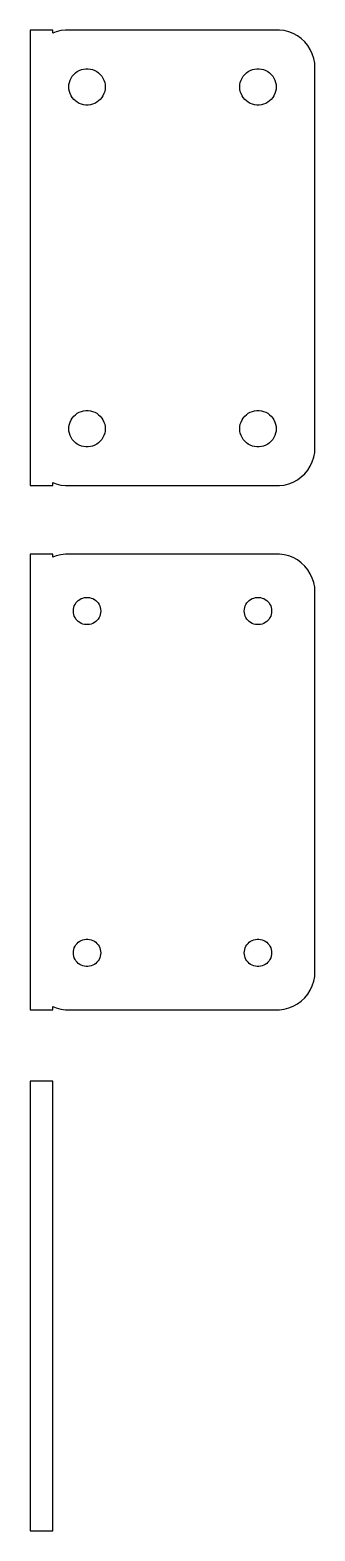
# Model space of a CAD drawing. Header units: metres. Extents: x -19 to 19, y -30 to 168.
import ezdxf

# ---------------------------------------------------------------- set-up
doc = ezdxf.new("R2010")
doc.units = ezdxf.units.M

msp = doc.modelspace()

# ---------------------------------------------------------------- linework, layer by layer
for p, q in [((-15.75, 167.99), (-18.75, 167.99)), ((-18.75, 167.99), (-18.75, 108.01)), ((-15.75, 167.575), (-15.75, 167.99)), ((-14.0639, 167.99), (-14.6869, 167.911)), ((14.0639, 167.99), (-14.0639, 167.99)), ((14.6869, 167.911), (14.0639, 167.99)), ((-15.2951, 167.755), (-15.75, 167.575)), ((-14.6869, 167.911), (-15.2951, 167.755)), ((15.2951, 167.755), (14.6869, 167.911)), ((15.8789, 167.524), (15.2951, 167.755)), ((16.4291, 167.222), (15.8789, 167.524)), ((16.9371, 166.853), (16.4291, 167.222)), ((17.3948, 166.423), (16.9371, 166.853)), ((17.7951, 165.939), (17.3948, 166.423)), ((18.1315, 165.409), (17.7951, 165.939)), ((18.3989, 164.841), (18.1315, 165.409)), ((18.5929, 164.243), (18.3989, 164.841)), ((18.7106, 163.627), (18.5929, 164.243)), ((-13.1916, 161.911), (-12.9995, 162.143)), ((-12.9995, 162.143), (-12.7798, 162.349)), ((-12.7798, 162.349), (-12.536, 162.526)), ((-12.536, 162.526), (-12.2719, 162.672)), ((-12.2719, 162.672), (-11.9916, 162.783)), ((-11.9916, 162.783), (-11.6997, 162.857)), ((-11.6997, 162.857), (-11.4007, 162.895)), ((-11.4007, 162.895), (-11.0993, 162.895)), ((-11.0993, 162.895), (-10.8003, 162.857)), ((-10.8003, 162.857), (-10.5083, 162.783)), ((-10.5083, 162.783), (-10.2281, 162.672)), ((-10.2281, 162.672), (-9.964, 162.526)), ((-9.964, 162.526), (-9.72017, 162.349)), ((-9.72017, 162.349), (-9.50047, 162.143)), ((-9.50047, 162.143), (-9.30835, 161.911)), ((9.30835, 161.911), (9.50047, 162.143)), ((9.50047, 162.143), (9.72017, 162.349)), ((9.72017, 162.349), (9.964, 162.526)), ((9.964, 162.526), (10.2281, 162.672)), ((10.2281, 162.672), (10.5083, 162.783)), ((10.5083, 162.783), (10.8003, 162.857)), ((10.8003, 162.857), (11.0993, 162.895)), ((11.0993, 162.895), (11.4007, 162.895)), ((11.4007, 162.895), (11.6997, 162.857)), ((11.6997, 162.857), (11.9916, 162.783)), ((11.9916, 162.783), (12.2719, 162.672)), ((12.2719, 162.672), (12.536, 162.526)), ((12.536, 162.526), (12.7798, 162.349)), ((12.7798, 162.349), (12.9995, 162.143)), ((12.9995, 162.143), (13.1916, 161.911)), ((18.75, 163), (18.7106, 163.627)), ((18.75, 113), (18.75, 163)), ((-13.65, 160.5), (-13.6311, 160.801)), ((-13.6311, 160.199), (-13.65, 160.5)), ((-13.6311, 160.801), (-13.5746, 161.097)), ((-13.5746, 159.903), (-13.6311, 160.199)), ((-13.5746, 161.097), (-13.4815, 161.383)), ((-13.4815, 161.383), (-13.3531, 161.656)), ((-13.3531, 161.656), (-13.1916, 161.911)), ((-9.30835, 161.911), (-9.14685, 161.656)), ((-9.14685, 161.656), (-9.01852, 161.383)), ((-9.01852, 161.383), (-8.9254, 161.097)), ((-8.9254, 161.097), (-8.86891, 160.801)), ((-8.86891, 160.199), (-8.9254, 159.903)), ((-8.86891, 160.801), (-8.84999, 160.5)), ((-8.84999, 160.5), (-8.86891, 160.199)), ((8.84999, 160.5), (8.86891, 160.801)), ((8.86891, 160.199), (8.84999, 160.5)), ((8.86891, 160.801), (8.9254, 161.097)), ((8.9254, 159.903), (8.86891, 160.199)), ((8.9254, 161.097), (9.01852, 161.383)), ((9.01852, 161.383), (9.14685, 161.656)), ((9.14685, 161.656), (9.30835, 161.911)), ((13.1916, 161.911), (13.3531, 161.656)), ((13.3531, 161.656), (13.4815, 161.383)), ((13.4815, 161.383), (13.5746, 161.097)), ((13.5746, 161.097), (13.6311, 160.801)), ((13.6311, 160.199), (13.5746, 159.903)), ((13.6311, 160.801), (13.65, 160.5)), ((13.65, 160.5), (13.6311, 160.199)), ((-13.4815, 159.617), (-13.5746, 159.903)), ((-13.3531, 159.344), (-13.4815, 159.617)), ((-13.1916, 159.089), (-13.3531, 159.344)), ((-12.9995, 158.857), (-13.1916, 159.089)), ((-12.7798, 158.651), (-12.9995, 158.857)), ((-12.536, 158.474), (-12.7798, 158.651)), ((-12.2719, 158.328), (-12.536, 158.474)), ((-11.9916, 158.217), (-12.2719, 158.328)), ((-11.6997, 158.143), (-11.9916, 158.217)), ((-11.4007, 158.105), (-11.6997, 158.143)), ((-11.0993, 158.105), (-11.4007, 158.105)), ((-10.8003, 158.143), (-11.0993, 158.105)), ((-10.5083, 158.217), (-10.8003, 158.143)), ((-10.2281, 158.328), (-10.5083, 158.217)), ((-9.964, 158.474), (-10.2281, 158.328)), ((-9.72017, 158.651), (-9.964, 158.474)), ((-9.50047, 158.857), (-9.72017, 158.651)), ((-9.30835, 159.089), (-9.50047, 158.857)), ((-9.14685, 159.344), (-9.30835, 159.089)), ((-9.01852, 159.617), (-9.14685, 159.344)), ((-8.9254, 159.903), (-9.01852, 159.617)), ((9.01852, 159.617), (8.9254, 159.903)), ((9.14685, 159.344), (9.01852, 159.617)), ((9.30835, 159.089), (9.14685, 159.344)), ((9.50047, 158.857), (9.30835, 159.089)), ((9.72017, 158.651), (9.50047, 158.857)), ((9.964, 158.474), (9.72017, 158.651)), ((10.2281, 158.328), (9.964, 158.474)), ((10.5083, 158.217), (10.2281, 158.328)), ((10.8003, 158.143), (10.5083, 158.217)), ((11.0993, 158.105), (10.8003, 158.143)), ((11.4007, 158.105), (11.0993, 158.105)), ((11.6997, 158.143), (11.4007, 158.105)), ((11.9916, 158.217), (11.6997, 158.143)), ((12.2719, 158.328), (11.9916, 158.217)), ((12.536, 158.474), (12.2719, 158.328)), ((12.7798, 158.651), (12.536, 158.474)), ((12.9995, 158.857), (12.7798, 158.651)), ((13.1916, 159.089), (12.9995, 158.857)), ((13.3531, 159.344), (13.1916, 159.089)), ((13.4815, 159.617), (13.3531, 159.344)), ((13.5746, 159.903), (13.4815, 159.617)), ((-13.4815, 116.383), (-13.3531, 116.656)), ((-13.3531, 116.656), (-13.1916, 116.911)), ((-13.1916, 116.911), (-12.9995, 117.143)), ((-12.9995, 117.143), (-12.7798, 117.349)), ((-12.7798, 117.349), (-12.536, 117.526)), ((-12.536, 117.526), (-12.2719, 117.672)), ((-12.2719, 117.672), (-11.9916, 117.783)), ((-11.9916, 117.783), (-11.6997, 117.857)), ((-11.6997, 117.857), (-11.4007, 117.895)), ((-11.4007, 117.895), (-11.0993, 117.895)), ((-11.0993, 117.895), (-10.8003, 117.857)), ((-10.8003, 117.857), (-10.5083, 117.783)), ((-10.5083, 117.783), (-10.2281, 117.672)), ((-10.2281, 117.672), (-9.964, 117.526)), ((-9.964, 117.526), (-9.72017, 117.349)), ((-9.72017, 117.349), (-9.50047, 117.143)), ((-9.50047, 117.143), (-9.30835, 116.911)), ((-9.30835, 116.911), (-9.14685, 116.656)), ((-9.14685, 116.656), (-9.01852, 116.383)), ((9.01852, 116.383), (9.14685, 116.656)), ((9.14685, 116.656), (9.30835, 116.911)), ((9.30835, 116.911), (9.50047, 117.143)), ((9.50047, 117.143), (9.72017, 117.349)), ((9.72017, 117.349), (9.964, 117.526)), ((9.964, 117.526), (10.2281, 117.672)), ((10.2281, 117.672), (10.5083, 117.783)), ((10.5083, 117.783), (10.8003, 117.857)), ((10.8003, 117.857), (11.0993, 117.895)), ((11.0993, 117.895), (11.4007, 117.895)), ((11.4007, 117.895), (11.6997, 117.857)), ((11.6997, 117.857), (11.9916, 117.783)), ((11.9916, 117.783), (12.2719, 117.672)), ((12.2719, 117.672), (12.536, 117.526)), ((12.536, 117.526), (12.7798, 117.349)), ((12.7798, 117.349), (12.9995, 117.143)), ((12.9995, 117.143), (13.1916, 116.911)), ((13.1916, 116.911), (13.3531, 116.656)), ((13.3531, 116.656), (13.4815, 116.383)), ((-13.65, 115.5), (-13.6311, 115.801)), ((-13.6311, 115.199), (-13.65, 115.5)), ((-13.6311, 115.801), (-13.5746, 116.097)), ((-13.5746, 114.903), (-13.6311, 115.199)), ((-13.5746, 116.097), (-13.4815, 116.383)), ((-13.4815, 114.617), (-13.5746, 114.903)), ((-13.3531, 114.344), (-13.4815, 114.617)), ((-9.01852, 114.617), (-9.14685, 114.344)), ((-9.01852, 116.383), (-8.9254, 116.097)), ((-8.9254, 114.903), (-9.01852, 114.617)), ((-8.9254, 116.097), (-8.86891, 115.801)), ((-8.86891, 115.199), (-8.9254, 114.903)), ((-8.86891, 115.801), (-8.84999, 115.5)), ((-8.84999, 115.5), (-8.86891, 115.199)), ((8.84999, 115.5), (8.86891, 115.801)), ((8.86891, 115.199), (8.84999, 115.5)), ((8.86891, 115.801), (8.9254, 116.097)), ((8.9254, 114.903), (8.86891, 115.199)), ((8.9254, 116.097), (9.01852, 116.383)), ((9.01852, 114.617), (8.9254, 114.903)), ((9.14685, 114.344), (9.01852, 114.617)), ((13.4815, 114.617), (13.3531, 114.344)), ((13.4815, 116.383), (13.5746, 116.097)), ((13.5746, 114.903), (13.4815, 114.617)), ((13.5746, 116.097), (13.6311, 115.801)), ((13.6311, 115.199), (13.5746, 114.903)), ((13.6311, 115.801), (13.65, 115.5)), ((13.65, 115.5), (13.6311, 115.199)), ((-13.1916, 114.089), (-13.3531, 114.344)), ((-12.9995, 113.857), (-13.1916, 114.089)), ((-12.7798, 113.651), (-12.9995, 113.857)), ((-12.536, 113.474), (-12.7798, 113.651)), ((-12.2719, 113.328), (-12.536, 113.474)), ((-11.9916, 113.217), (-12.2719, 113.328)), ((-11.6997, 113.143), (-11.9916, 113.217)), ((-11.4007, 113.105), (-11.6997, 113.143)), ((-11.0993, 113.105), (-11.4007, 113.105)), ((-10.8003, 113.143), (-11.0993, 113.105)), ((-10.5083, 113.217), (-10.8003, 113.143)), ((-10.2281, 113.328), (-10.5083, 113.217)), ((-9.964, 113.474), (-10.2281, 113.328)), ((-9.72017, 113.651), (-9.964, 113.474)), ((-9.50047, 113.857), (-9.72017, 113.651)), ((-9.30835, 114.089), (-9.50047, 113.857)), ((-9.14685, 114.344), (-9.30835, 114.089)), ((9.30835, 114.089), (9.14685, 114.344)), ((9.50047, 113.857), (9.30835, 114.089)), ((9.72017, 113.651), (9.50047, 113.857)), ((9.964, 113.474), (9.72017, 113.651)), ((10.2281, 113.328), (9.964, 113.474)), ((10.5083, 113.217), (10.2281, 113.328)), ((10.8003, 113.143), (10.5083, 113.217)), ((11.0993, 113.105), (10.8003, 113.143)), ((11.4007, 113.105), (11.0993, 113.105)), ((11.6997, 113.143), (11.4007, 113.105)), ((11.9916, 113.217), (11.6997, 113.143)), ((12.2719, 113.328), (11.9916, 113.217)), ((12.536, 113.474), (12.2719, 113.328)), ((12.7798, 113.651), (12.536, 113.474)), ((12.9995, 113.857), (12.7798, 113.651)), ((13.1916, 114.089), (12.9995, 113.857)), ((13.3531, 114.344), (13.1916, 114.089)), ((18.7106, 112.373), (18.75, 113)), ((18.1315, 110.591), (18.3989, 111.159)), ((18.3989, 111.159), (18.5929, 111.757)), ((18.5929, 111.757), (18.7106, 112.373)), ((15.8789, 108.476), (16.4291, 108.778)), ((16.4291, 108.778), (16.9371, 109.147)), ((16.9371, 109.147), (17.3948, 109.577)), ((17.3948, 109.577), (17.7951, 110.061)), ((17.7951, 110.061), (18.1315, 110.591)), ((-18.75, 108.01), (-15.75, 108.01)), ((-15.75, 108.425), (-15.2951, 108.245)), ((-15.75, 108.01), (-15.75, 108.425)), ((-15.2951, 108.245), (-14.6869, 108.089)), ((-14.6869, 108.089), (-14.0639, 108.01)), ((-14.0639, 108.01), (14.0639, 108.01)), ((14.0639, 108.01), (14.6869, 108.089)), ((14.6869, 108.089), (15.2951, 108.245)), ((15.2951, 108.245), (15.8789, 108.476)), ((-15.75, 98.9901), (-18.75, 98.9901)), ((-18.75, 98.9901), (-18.75, 39.0099)), ((-15.75, 98.5752), (-15.75, 98.9901)), ((-14.6869, 98.9114), (-15.2951, 98.7553)), ((-14.0639, 98.9901), (-14.6869, 98.9114)), ((14.0639, 98.9901), (-14.0639, 98.9901)), ((14.6869, 98.9114), (14.0639, 98.9901)), ((15.2951, 98.7553), (14.6869, 98.9114)), ((-15.2951, 98.7553), (-15.75, 98.5752)), ((15.8789, 98.5241), (15.2951, 98.7553)), ((16.4291, 98.2216), (15.8789, 98.5241)), ((16.9371, 97.8526), (16.4291, 98.2216)), ((17.3948, 97.4227), (16.9371, 97.8526)), ((17.7951, 96.9389), (17.3948, 97.4227)), ((18.1315, 96.4088), (17.7951, 96.9389)), ((18.3989, 95.8406), (18.1315, 96.4088)), ((18.5929, 95.2434), (18.3989, 95.8406)), ((18.7106, 94.6267), (18.5929, 95.2434)), ((-12.5621, 92.7322), (-12.3974, 92.8869)), ((-12.3974, 92.8869), (-12.2145, 93.0198)), ((-12.2145, 93.0198), (-12.0164, 93.1287)), ((-12.0164, 93.1287), (-11.8062, 93.2119)), ((-11.8062, 93.2119), (-11.5873, 93.2681)), ((-11.5873, 93.2681), (-11.363, 93.2964)), ((-11.363, 93.2964), (-11.137, 93.2964)), ((-11.137, 93.2964), (-10.9127, 93.2681)), ((-10.9127, 93.2681), (-10.6938, 93.2119)), ((-10.6938, 93.2119), (-10.4836, 93.1287)), ((-10.4836, 93.1287), (-10.2855, 93.0198)), ((-10.2855, 93.0198), (-10.1026, 92.8869)), ((-10.1026, 92.8869), (-9.93785, 92.7322)), ((9.93785, 92.7322), (10.1026, 92.8869)), ((10.1026, 92.8869), (10.2855, 93.0198)), ((10.2855, 93.0198), (10.4836, 93.1287)), ((10.4836, 93.1287), (10.6938, 93.2119)), ((10.6938, 93.2119), (10.9127, 93.2681)), ((10.9127, 93.2681), (11.137, 93.2964)), ((11.137, 93.2964), (11.363, 93.2964)), ((11.363, 93.2964), (11.5873, 93.2681)), ((11.5873, 93.2681), (11.8062, 93.2119)), ((11.8062, 93.2119), (12.0164, 93.1287)), ((12.0164, 93.1287), (12.2145, 93.0198)), ((12.2145, 93.0198), (12.3974, 92.8869)), ((12.3974, 92.8869), (12.5621, 92.7322)), ((18.75, 94), (18.7106, 94.6267)), ((18.75, 44), (18.75, 94)), ((-13.05, 91.5), (-13.0358, 91.7256)), ((-13.0358, 91.2744), (-13.05, 91.5)), ((-13.0358, 91.7256), (-12.9934, 91.9476)), ((-12.9934, 91.0524), (-13.0358, 91.2744)), ((-12.9934, 91.9476), (-12.9236, 92.1626)), ((-12.9236, 90.8374), (-12.9934, 91.0524)), ((-12.9236, 92.1626), (-12.8273, 92.3672)), ((-12.8273, 92.3672), (-12.7062, 92.558)), ((-12.7062, 92.558), (-12.5621, 92.7322)), ((-9.93785, 92.7322), (-9.79376, 92.558)), ((-9.79376, 92.558), (-9.67264, 92.3672)), ((-9.67264, 92.3672), (-9.5764, 92.1626)), ((-9.5764, 92.1626), (-9.50655, 91.9476)), ((-9.50655, 91.0524), (-9.5764, 90.8374)), ((-9.50655, 91.9476), (-9.46419, 91.7256)), ((-9.46419, 91.2744), (-9.50655, 91.0524)), ((-9.46419, 91.7256), (-9.45, 91.5)), ((-9.45, 91.5), (-9.46419, 91.2744)), ((9.45, 91.5), (9.46419, 91.7256)), ((9.46419, 91.2744), (9.45, 91.5)), ((9.46419, 91.7256), (9.50655, 91.9476)), ((9.50655, 91.0524), (9.46419, 91.2744)), ((9.50655, 91.9476), (9.5764, 92.1626)), ((9.5764, 90.8374), (9.50655, 91.0524)), ((9.5764, 92.1626), (9.67264, 92.3672)), ((9.67264, 92.3672), (9.79376, 92.558)), ((9.79376, 92.558), (9.93785, 92.7322)), ((12.5621, 92.7322), (12.7062, 92.558)), ((12.7062, 92.558), (12.8273, 92.3672)), ((12.8273, 92.3672), (12.9236, 92.1626)), ((12.9236, 92.1626), (12.9934, 91.9476)), ((12.9934, 91.0524), (12.9236, 90.8374)), ((12.9934, 91.9476), (13.0358, 91.7256)), ((13.0358, 91.2744), (12.9934, 91.0524)), ((13.0358, 91.7256), (13.05, 91.5)), ((13.05, 91.5), (13.0358, 91.2744)), ((-12.8273, 90.6328), (-12.9236, 90.8374)), ((-12.7062, 90.442), (-12.8273, 90.6328)), ((-12.5621, 90.2678), (-12.7062, 90.442)), ((-12.3974, 90.1131), (-12.5621, 90.2678)), ((-12.2145, 89.9802), (-12.3974, 90.1131)), ((-12.0164, 89.8713), (-12.2145, 89.9802)), ((-11.8062, 89.7881), (-12.0164, 89.8713)), ((-11.5873, 89.7319), (-11.8062, 89.7881)), ((-11.363, 89.7036), (-11.5873, 89.7319)), ((-11.137, 89.7036), (-11.363, 89.7036)), ((-10.9127, 89.7319), (-11.137, 89.7036)), ((-10.6938, 89.7881), (-10.9127, 89.7319)), ((-10.4836, 89.8713), (-10.6938, 89.7881)), ((-10.2855, 89.9802), (-10.4836, 89.8713)), ((-10.1026, 90.1131), (-10.2855, 89.9802)), ((-9.93785, 90.2678), (-10.1026, 90.1131)), ((-9.79376, 90.442), (-9.93785, 90.2678)), ((-9.67264, 90.6328), (-9.79376, 90.442)), ((-9.5764, 90.8374), (-9.67264, 90.6328)), ((9.67264, 90.6328), (9.5764, 90.8374)), ((9.79376, 90.442), (9.67264, 90.6328)), ((9.93785, 90.2678), (9.79376, 90.442)), ((10.1026, 90.1131), (9.93785, 90.2678)), ((10.2855, 89.9802), (10.1026, 90.1131)), ((10.4836, 89.8713), (10.2855, 89.9802)), ((10.6938, 89.7881), (10.4836, 89.8713)), ((10.9127, 89.7319), (10.6938, 89.7881)), ((11.137, 89.7036), (10.9127, 89.7319)), ((11.363, 89.7036), (11.137, 89.7036)), ((11.5873, 89.7319), (11.363, 89.7036)), ((11.8062, 89.7881), (11.5873, 89.7319)), ((12.0164, 89.8713), (11.8062, 89.7881)), ((12.2145, 89.9802), (12.0164, 89.8713)), ((12.3974, 90.1131), (12.2145, 89.9802)), ((12.5621, 90.2678), (12.3974, 90.1131)), ((12.7062, 90.442), (12.5621, 90.2678)), ((12.8273, 90.6328), (12.7062, 90.442)), ((12.9236, 90.8374), (12.8273, 90.6328)), ((-12.8273, 47.3672), (-12.7062, 47.558)), ((-12.7062, 47.558), (-12.5621, 47.7322)), ((-12.5621, 47.7322), (-12.3974, 47.8869)), ((-12.3974, 47.8869), (-12.2145, 48.0198)), ((-12.2145, 48.0198), (-12.0164, 48.1287)), ((-12.0164, 48.1287), (-11.8062, 48.2119)), ((-11.8062, 48.2119), (-11.5873, 48.2681)), ((-11.5873, 48.2681), (-11.363, 48.2964)), ((-11.363, 48.2964), (-11.137, 48.2964)), ((-11.137, 48.2964), (-10.9127, 48.2681)), ((-10.9127, 48.2681), (-10.6938, 48.2119)), ((-10.6938, 48.2119), (-10.4836, 48.1287)), ((-10.4836, 48.1287), (-10.2855, 48.0198)), ((-10.2855, 48.0198), (-10.1026, 47.8869)), ((-10.1026, 47.8869), (-9.93785, 47.7322)), ((-9.93785, 47.7322), (-9.79376, 47.558)), ((-9.79376, 47.558), (-9.67264, 47.3672)), ((9.67264, 47.3672), (9.79376, 47.558)), ((9.79376, 47.558), (9.93785, 47.7322)), ((9.93785, 47.7322), (10.1026, 47.8869)), ((10.1026, 47.8869), (10.2855, 48.0198)), ((10.2855, 48.0198), (10.4836, 48.1287)), ((10.4836, 48.1287), (10.6938, 48.2119)), ((10.6938, 48.2119), (10.9127, 48.2681)), ((10.9127, 48.2681), (11.137, 48.2964)), ((11.137, 48.2964), (11.363, 48.2964)), ((11.363, 48.2964), (11.5873, 48.2681)), ((11.5873, 48.2681), (11.8062, 48.2119)), ((11.8062, 48.2119), (12.0164, 48.1287)), ((12.0164, 48.1287), (12.2145, 48.0198)), ((12.2145, 48.0198), (12.3974, 47.8869)), ((12.3974, 47.8869), (12.5621, 47.7322)), ((12.5621, 47.7322), (12.7062, 47.558)), ((12.7062, 47.558), (12.8273, 47.3672)), ((-13.05, 46.5), (-13.0358, 46.7256)), ((-13.0358, 46.2744), (-13.05, 46.5)), ((-13.0358, 46.7256), (-12.9934, 46.9476)), ((-12.9934, 46.0524), (-13.0358, 46.2744)), ((-12.9934, 46.9476), (-12.9236, 47.1626)), ((-12.9236, 45.8374), (-12.9934, 46.0524)), ((-12.9236, 47.1626), (-12.8273, 47.3672)), ((-12.8273, 45.6328), (-12.9236, 45.8374)), ((-12.7062, 45.442), (-12.8273, 45.6328)), ((-9.67264, 45.6328), (-9.79376, 45.442)), ((-9.67264, 47.3672), (-9.5764, 47.1626)), ((-9.5764, 45.8374), (-9.67264, 45.6328)), ((-9.5764, 47.1626), (-9.50655, 46.9476)), ((-9.50655, 46.0524), (-9.5764, 45.8374)), ((-9.50655, 46.9476), (-9.46419, 46.7256)), ((-9.46419, 46.2744), (-9.50655, 46.0524)), ((-9.46419, 46.7256), (-9.45, 46.5)), ((-9.45, 46.5), (-9.46419, 46.2744)), ((9.45, 46.5), (9.46419, 46.7256)), ((9.46419, 46.2744), (9.45, 46.5)), ((9.46419, 46.7256), (9.50655, 46.9476)), ((9.50655, 46.0524), (9.46419, 46.2744)), ((9.50655, 46.9476), (9.5764, 47.1626)), ((9.5764, 45.8374), (9.50655, 46.0524)), ((9.5764, 47.1626), (9.67264, 47.3672)), ((9.67264, 45.6328), (9.5764, 45.8374)), ((9.79376, 45.442), (9.67264, 45.6328)), ((12.8273, 45.6328), (12.7062, 45.442)), ((12.8273, 47.3672), (12.9236, 47.1626)), ((12.9236, 45.8374), (12.8273, 45.6328)), ((12.9236, 47.1626), (12.9934, 46.9476)), ((12.9934, 46.0524), (12.9236, 45.8374)), ((12.9934, 46.9476), (13.0358, 46.7256)), ((13.0358, 46.2744), (12.9934, 46.0524)), ((13.0358, 46.7256), (13.05, 46.5)), ((13.05, 46.5), (13.0358, 46.2744)), ((-12.5621, 45.2678), (-12.7062, 45.442)), ((-12.3974, 45.1131), (-12.5621, 45.2678)), ((-12.2145, 44.9802), (-12.3974, 45.1131)), ((-12.0164, 44.8713), (-12.2145, 44.9802)), ((-11.8062, 44.7881), (-12.0164, 44.8713)), ((-11.5873, 44.7319), (-11.8062, 44.7881)), ((-11.363, 44.7036), (-11.5873, 44.7319)), ((-11.137, 44.7036), (-11.363, 44.7036)), ((-10.9127, 44.7319), (-11.137, 44.7036)), ((-10.6938, 44.7881), (-10.9127, 44.7319)), ((-10.4836, 44.8713), (-10.6938, 44.7881)), ((-10.2855, 44.9802), (-10.4836, 44.8713)), ((-10.1026, 45.1131), (-10.2855, 44.9802)), ((-9.93785, 45.2678), (-10.1026, 45.1131)), ((-9.79376, 45.442), (-9.93785, 45.2678)), ((9.93785, 45.2678), (9.79376, 45.442)), ((10.1026, 45.1131), (9.93785, 45.2678)), ((10.2855, 44.9802), (10.1026, 45.1131)), ((10.4836, 44.8713), (10.2855, 44.9802)), ((10.6938, 44.7881), (10.4836, 44.8713)), ((10.9127, 44.7319), (10.6938, 44.7881)), ((11.137, 44.7036), (10.9127, 44.7319)), ((11.363, 44.7036), (11.137, 44.7036)), ((11.5873, 44.7319), (11.363, 44.7036)), ((11.8062, 44.7881), (11.5873, 44.7319)), ((12.0164, 44.8713), (11.8062, 44.7881)), ((12.2145, 44.9802), (12.0164, 44.8713)), ((12.3974, 45.1131), (12.2145, 44.9802)), ((12.5621, 45.2678), (12.3974, 45.1131)), ((12.7062, 45.442), (12.5621, 45.2678)), ((18.7106, 43.3733), (18.75, 44)), ((17.7951, 41.0611), (18.1315, 41.5912)), ((18.1315, 41.5912), (18.3989, 42.1594)), ((18.3989, 42.1594), (18.5929, 42.7566)), ((18.5929, 42.7566), (18.7106, 43.3733)), ((15.8789, 39.4759), (16.4291, 39.7784)), ((16.4291, 39.7784), (16.9371, 40.1474)), ((16.9371, 40.1474), (17.3948, 40.5773)), ((17.3948, 40.5773), (17.7951, 41.0611)), ((-18.75, 39.0099), (-15.75, 39.0099)), ((-15.75, 39.4248), (-15.2951, 39.2447)), ((-15.75, 39.0099), (-15.75, 39.4248)), ((-15.2951, 39.2447), (-14.6869, 39.0886)), ((-14.6869, 39.0886), (-14.0639, 39.0099)), ((-14.0639, 39.0099), (14.0639, 39.0099)), ((14.0639, 39.0099), (14.6869, 39.0886)), ((14.6869, 39.0886), (15.2951, 39.2447)), ((15.2951, 39.2447), (15.8789, 39.4759)), ((-15.75, 29.6148), (-18.75, 29.6148)), ((-18.75, 29.6148), (-18.75, -29.6148)), ((-15.75, -29.6148), (-15.75, 29.6148)), ((-18.75, -29.6148), (-15.75, -29.6148))]:
    msp.add_line(p, q)

doc.saveas('drawing.dxf')
